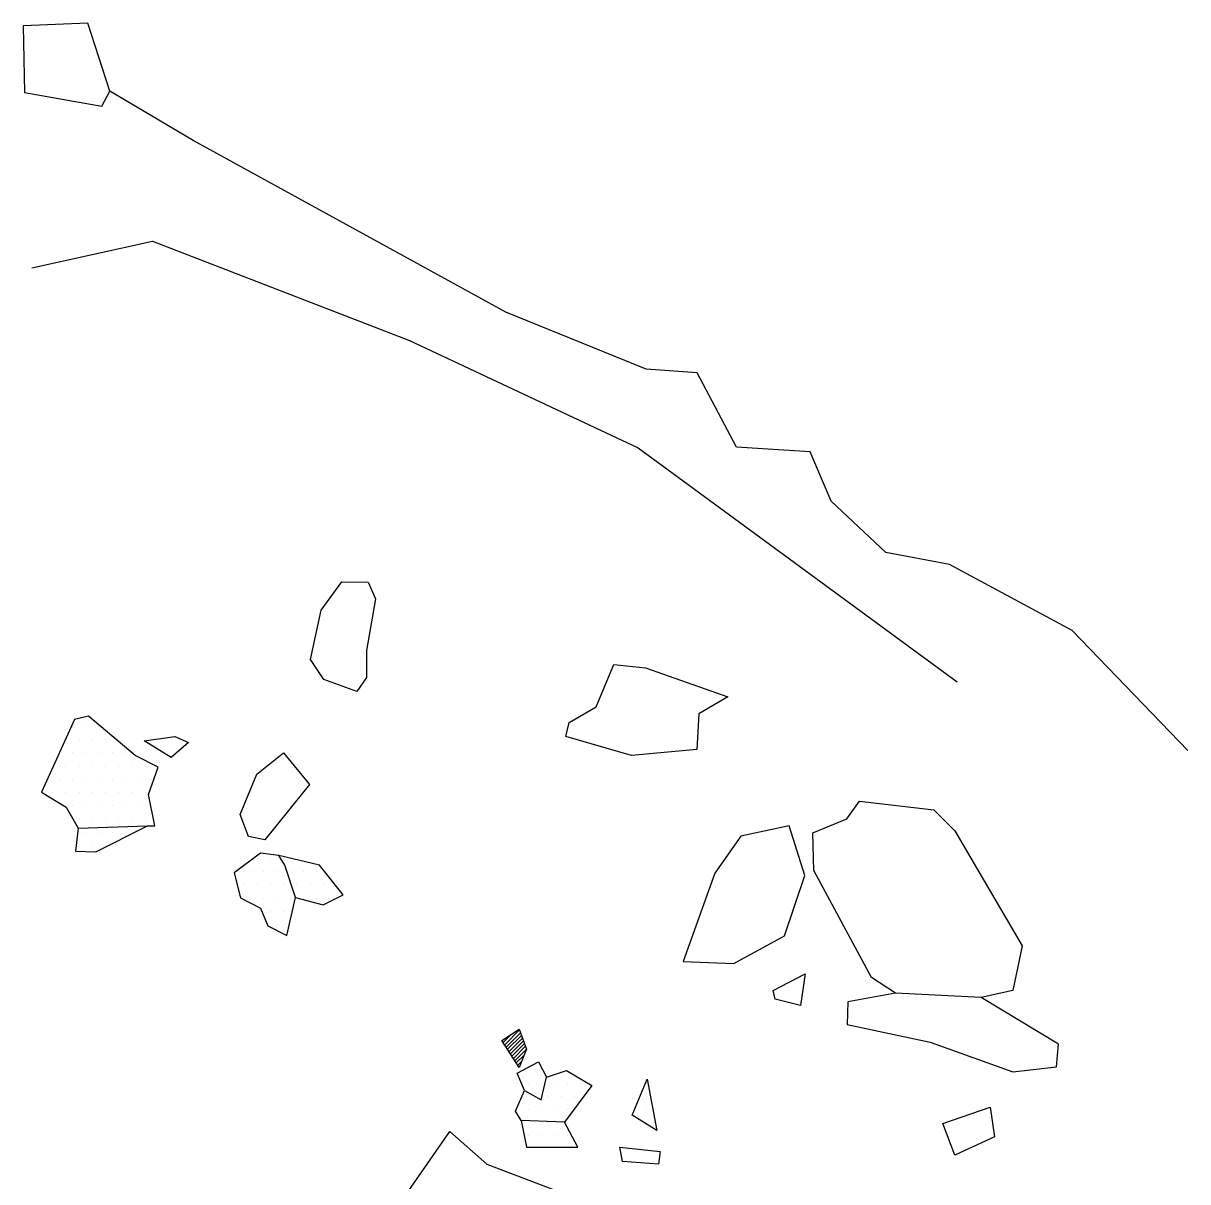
# Model space of a CAD drawing. Header units: metres. Extents: x -4.61 to -3.43, y -16.7 to -13.5.
# Drawn here: x -4.603 to -3.5, y -14.593 to -13.497 of the extents above; entities that cross this region are included whole.
import ezdxf

# ---------------------------------------------------------------- set-up
doc = ezdxf.new("R2010")
doc.units = ezdxf.units.M
doc.header["$LTSCALE"] = 25
doc.header["$MEASUREMENT"] = 0
doc.layers.get('0').update_dxf_attribs({"linetype": 'CONTINUOUS'})
for name, color, linetype in [('BEFUND', 1, 'CONTINUOUS'), ('KNOCHEN', 2, 'CONTINUOUS'), ('KNOCHENSCHRAFF', 2, 'CONTINUOUS'), ('STEINE', 4, 'CONTINUOUS'), ('STEINESCHRAFF', 4, 'CONTINUOUS')]:
    doc.layers.add(name, color=color, linetype=linetype)

# ---------------------------------------------------------------- blocks, each defined once
blk = doc.blocks.new('*X2')
at = {"color": 0}
for p, q in [((-414.85, -1446.16), (-414.07, -1445.39)), ((-414.71, -1446.38), (-413.31, -1444.98)), ((-414.57, -1446.6), (-413.21, -1445.24)), ((-414.43, -1446.81), (-413.12, -1445.49)), ((-414.3, -1447.03), (-413.02, -1445.75)), ((-414.16, -1447.24), (-412.92, -1446.01)), ((-414.02, -1447.46), (-412.83, -1446.26)), ((-413.88, -1447.67), (-412.73, -1446.52)), ((-413.74, -1447.89), (-412.63, -1446.78)), ((-413.61, -1448.1), (-412.86, -1447.36)), ((-413.47, -1448.32), (-413.11, -1447.96)), ((-393.24, -1462.38), (-392.67, -1461.81)), ((-393.23, -1461.67), (-393.1, -1461.54)), ((-393.23, -1462.02), (-392.88, -1461.68)), ((-393.27, -1464.53), (-391.54, -1462.81)), ((-393.26, -1463.82), (-391.8, -1462.36)), ((-393.26, -1464.18), (-391.59, -1462.5)), ((-393.25, -1463.1), (-392.23, -1462.09)), ((-393.25, -1463.46), (-392.02, -1462.23)), ((-393.24, -1462.74), (-392.45, -1461.95)), ((-393.28, -1465.25), (-391.54, -1463.52)), ((-393.28, -1465.61), (-391.54, -1463.87)), ((-393.27, -1464.89), (-391.54, -1463.16)), ((-390.95, -1465.04), (-389.93, -1464.02)), ((-390.78, -1464.53), (-390.11, -1463.86)), ((-390.62, -1464.01), (-390.3, -1463.69)), ((-393.3, -1466.69), (-391.54, -1464.93)), ((-393.29, -1465.97), (-391.54, -1464.22)), ((-393.29, -1466.33), (-391.54, -1464.58)), ((-391.06, -1465.51), (-389.74, -1464.18)), ((-390.92, -1465.73), (-389.55, -1464.35)), ((-390.78, -1465.94), (-389.36, -1464.51)), ((-393.31, -1467.4), (-391.54, -1465.64)), ((-393.31, -1467.76), (-391.54, -1465.99)), ((-393.3, -1467.04), (-391.54, -1465.29)), ((-390.64, -1466.15), (-390.19, -1465.7)), ((-393.32, -1468.12), (-391.54, -1466.35)), ((-393.32, -1468.48), (-391.54, -1466.7)), ((-393.19, -1468.7), (-391.54, -1467.05)), ((-392.7, -1468.56), (-391.54, -1467.41)), ((-392.2, -1468.42), (-391.54, -1467.76)), ((-391.71, -1468.28), (-391.54, -1468.11)), ((-458.62, -1477.21), (-450.81, -1469.4)), ((-458.47, -1477.41), (-450.53, -1469.47)), ((-458.32, -1477.61), (-450.25, -1469.55)), ((-458.17, -1477.82), (-449.97, -1469.62)), ((-454.5, -1472.73), (-451.09, -1469.32)), ((-451.51, -1469.39), (-451.37, -1469.25)), ((-458.02, -1478.02), (-449.7, -1469.7)), ((-457.87, -1478.22), (-449.42, -1469.77)), ((-457.72, -1478.43), (-449.14, -1469.85)), ((-457.57, -1478.63), (-451.49, -1472.55)), ((-457.42, -1478.84), (-454.65, -1476.07)), ((-458.77, -1477), (-458.3, -1476.54)), ((-457.27, -1479.04), (-454.89, -1476.66)), ((-457.12, -1479.24), (-455.13, -1477.25)), ((-456.97, -1479.45), (-455.37, -1477.84)), ((-456.82, -1479.65), (-455.61, -1478.44)), ((-456.67, -1479.85), (-455.84, -1479.03)), ((-456.52, -1480.06), (-455.93, -1479.47)), ((-456.37, -1480.26), (-456, -1479.89)), ((-456.22, -1480.46), (-456.07, -1480.31)), ((-446.76, -1488.33), (-445.99, -1487.56)), ((-446.73, -1488.66), (-445.73, -1487.65)), ((-446.58, -1487.8), (-446.24, -1487.46)), ((-446.5, -1488.77), (-445.48, -1487.75)), ((-446.26, -1488.89), (-445.22, -1487.85)), ((-446.03, -1489.01), (-444.97, -1487.95)), ((-445.79, -1489.13), (-444.72, -1488.05)), ((-445.56, -1489.25), (-444.46, -1488.15)), ((-445.32, -1489.36), (-444.21, -1488.25)), ((-445.09, -1489.48), (-443.95, -1488.35)), ((-444.85, -1489.6), (-443.7, -1488.45)), ((-444.61, -1489.72), (-443.45, -1488.55)), ((-444.38, -1489.84), (-443.19, -1488.65)), ((-444.14, -1489.95), (-442.94, -1488.75)), ((-443.91, -1490.07), (-443.07, -1489.23)), ((-443.67, -1490.19), (-443.21, -1489.73)), ((-443.44, -1490.31), (-443.36, -1490.23)), ((-407.38, -1516.83), (-406.84, -1516.29)), ((-407.35, -1517.15), (-406.61, -1516.42)), ((-407.13, -1517.29), (-406.39, -1516.55)), ((-407.1, -1516.19), (-407.06, -1516.16)), ((-406.91, -1517.42), (-406.16, -1516.68)), ((-406.69, -1517.56), (-405.94, -1516.8)), ((-406.48, -1517.69), (-405.72, -1516.93)), ((-406.26, -1517.83), (-405.49, -1517.06)), ((-406.04, -1517.96), (-405.27, -1517.19)), ((-405.82, -1518.1), (-405.04, -1517.32)), ((-405.6, -1518.23), (-404.82, -1517.45)), ((-405.38, -1518.37), (-404.59, -1517.58)), ((-405.17, -1518.5), (-404.37, -1517.71)), ((-404.95, -1518.64), (-404.14, -1517.84)), ((-404.73, -1518.78), (-404, -1518.05)), ((-404.51, -1518.91), (-404.14, -1518.54)), ((-404.29, -1519.05), (-404.27, -1519.02)), ((-434.58, -1522.11), (-433.92, -1521.45)), ((-434.51, -1521.68), (-434.15, -1521.33)), ((-434.44, -1521.26), (-434.39, -1521.21)), ((-433.11, -1521.35), (-433.04, -1521.28)), ((-433.04, -1521.63), (-432.85, -1521.44)), ((-434.79, -1523.38), (-433.73, -1522.32)), ((-434.72, -1522.96), (-433.72, -1521.96)), ((-434.65, -1522.53), (-433.71, -1521.6)), ((-432.97, -1521.92), (-432.65, -1521.6)), ((-432.9, -1522.2), (-432.46, -1521.76)), ((-432.83, -1522.48), (-432.26, -1521.91)), ((-432.76, -1522.76), (-432.07, -1522.07)), ((-432.69, -1523.05), (-431.87, -1522.23)), ((-432.62, -1523.33), (-431.68, -1522.39)), ((-432.55, -1523.61), (-431.48, -1522.55)), ((-419.43, -1526.06), (-415.66, -1522.28)), ((-419.32, -1526.29), (-415.49, -1522.47)), ((-434.95, -1524.61), (-433.75, -1523.4)), ((-434.93, -1524.23), (-433.74, -1523.04)), ((-434.86, -1523.81), (-433.73, -1522.68)), ((-432.48, -1523.9), (-431.28, -1522.7)), ((-432.41, -1524.18), (-431.09, -1522.86)), ((-432.34, -1524.46), (-430.98, -1523.11)), ((-432.26, -1524.74), (-430.93, -1523.41)), ((-419.55, -1525.82), (-416.92, -1523.18)), ((-418.9, -1526.23), (-415.35, -1522.68)), ((-418.01, -1525.7), (-415.21, -1522.89)), ((-417.13, -1525.17), (-415.06, -1523.1)), ((-416.25, -1524.64), (-414.92, -1523.31)), ((-415.36, -1524.11), (-414.78, -1523.52)), ((-434.82, -1524.83), (-433.76, -1523.76)), ((-434.69, -1525.05), (-433.76, -1524.12)), ((-434.55, -1525.27), (-433.65, -1524.36)), ((-434.42, -1525.49), (-433.51, -1524.58)), ((-432.19, -1525.03), (-430.88, -1523.71)), ((-432.12, -1525.31), (-430.82, -1524.01)), ((-432.05, -1525.59), (-430.77, -1524.31)), ((-431.98, -1525.88), (-430.72, -1524.61)), ((-419.66, -1525.58), (-418.18, -1524.09)), ((-434.29, -1525.71), (-433.37, -1524.79)), ((-434.16, -1525.93), (-433.23, -1525)), ((-434.02, -1526.15), (-433.09, -1525.22)), ((-433.89, -1526.37), (-432.95, -1525.43)), ((-433.76, -1526.59), (-432.81, -1525.64)), ((-433.62, -1526.81), (-432.67, -1525.86)), ((-431.91, -1526.16), (-430.67, -1524.91)), ((-431.84, -1526.44), (-430.61, -1525.21)), ((-431.77, -1526.72), (-430.56, -1525.52)), ((-431.7, -1527.01), (-430.51, -1525.82)), ((-419.78, -1525.34), (-419.44, -1525)), ((-433.49, -1527.03), (-432.53, -1526.07)), ((-433.36, -1527.25), (-432.39, -1526.28)), ((-433.22, -1527.47), (-432.25, -1526.5)), ((-431.63, -1527.29), (-430.45, -1526.12)), ((-431.19, -1527.2), (-430.4, -1526.42)), ((-430.73, -1527.1), (-430.35, -1526.72)), ((-419.4, -1527.78), (-419.33, -1527.72)), ((-419.2, -1527.94), (-419.05, -1527.79)), ((-419, -1528.09), (-418.77, -1527.86)), ((-418.8, -1528.25), (-418.48, -1527.93)), ((-418.6, -1528.4), (-418.2, -1528.01)), ((-418.4, -1528.56), (-417.92, -1528.08)), ((-418, -1528.87), (-416.34, -1527.2)), ((-417.8, -1529.02), (-416.23, -1527.45)), ((-417.61, -1529.18), (-416.13, -1527.7)), ((-417.41, -1529.33), (-416.03, -1527.96)), ((-418.2, -1528.71), (-417.64, -1528.15)), ((-417.06, -1529.34), (-415.93, -1528.21)), ((-416.36, -1528.99), (-415.83, -1528.46)), ((-416.4, -1531.86), (-415.83, -1531.29)), ((-416.29, -1532.11), (-415.61, -1531.42)), ((-416.19, -1532.36), (-415.47, -1531.64)), ((-416.09, -1532.61), (-415.33, -1531.85)), ((-415.98, -1532.86), (-415.19, -1532.07)), ((-415.88, -1533.11), (-415.05, -1532.28)), ((-415.72, -1533.3), (-414.91, -1532.5)), ((-415.52, -1533.45), (-414.77, -1532.71)), ((-415.32, -1533.61), (-414.64, -1532.93)), ((-415.12, -1533.76), (-414.43, -1533.07)), ((-414.91, -1533.91), (-414.21, -1533.2)), ((-414.71, -1534.06), (-413.99, -1533.34)), ((-414.51, -1534.22), (-413.76, -1533.47)), ((-400.2, -1532.98), (-400.17, -1532.95)), ((-400.11, -1533.25), (-399.76, -1532.9)), ((-400.02, -1533.52), (-399.36, -1532.85)), ((-399.94, -1533.78), (-398.98, -1532.82)), ((-399.85, -1534.05), (-398.89, -1533.09)), ((-399.77, -1534.32), (-398.81, -1533.36)), ((-414.31, -1534.37), (-413.54, -1533.6)), ((-399.68, -1534.59), (-398.72, -1533.63)), ((-399.59, -1534.85), (-398.63, -1533.89)), ((-399.51, -1535.12), (-398.55, -1534.16)), ((-399.42, -1535.39), (-398.46, -1534.43)), ((-399.34, -1535.66), (-398.38, -1534.7)), ((-398.68, -1535.35), (-398.29, -1534.97)), ((-411.78, -1538.91), (-409.6, -1536.73)), ((-411.7, -1538.47), (-409.88, -1536.65)), ((-411.62, -1538.04), (-410.16, -1536.58)), ((-411.55, -1537.61), (-410.43, -1536.5)), ((-411.47, -1537.18), (-410.71, -1536.43)), ((-411.39, -1536.75), (-410.99, -1536.35)), ((-411.32, -1536.32), (-411.27, -1536.28)), ((-398.08, -1536.88), (-397.5, -1536.29)), ((-397.92, -1537.07), (-397.16, -1536.31)), ((-397.76, -1537.26), (-397.05, -1536.55)), ((-397.6, -1537.45), (-396.93, -1536.79)), ((-411.71, -1539.19), (-409.47, -1536.95)), ((-411.51, -1539.34), (-409.6, -1537.43)), ((-411.3, -1539.49), (-409.73, -1537.92)), ((-397.43, -1537.64), (-396.82, -1537.03)), ((-397.27, -1537.83), (-396.71, -1537.27)), ((-397.11, -1538.03), (-396.59, -1537.51)), ((-396.68, -1537.95), (-396.48, -1537.75)), ((-411.1, -1539.64), (-409.86, -1538.4)), ((-410.89, -1539.79), (-409.99, -1538.88)), ((-410.69, -1539.94), (-410.12, -1539.37)), ((-410.48, -1540.08), (-410.25, -1539.85))]:
    blk.add_line(p, q, dxfattribs=at)
blk = doc.blocks.new('*X8')
at = {"color": 0}
for p, q in [((-455.625, -1416.25), (-455.625, -1416.25)), ((-454.375, -1416.25), (-454.375, -1416.25)), ((-453.125, -1416.25), (-453.125, -1416.25)), ((-456.25, -1417.5), (-456.25, -1417.5)), ((-455, -1417.5), (-455, -1417.5)), ((-453.75, -1417.5), (-453.75, -1417.5)), ((-452.5, -1417.5), (-452.5, -1417.5)), ((-447.5, -1417.5), (-447.5, -1417.5)), ((-446.25, -1417.5), (-446.25, -1417.5)), ((-456.875, -1418.75), (-456.875, -1418.75)), ((-455.625, -1418.75), (-455.625, -1418.75)), ((-454.375, -1418.75), (-454.375, -1418.75)), ((-453.125, -1418.75), (-453.125, -1418.75)), ((-451.875, -1418.75), (-451.875, -1418.75)), ((-450.625, -1418.75), (-450.625, -1418.75)), ((-446.875, -1418.75), (-446.875, -1418.75)), ((-456.25, -1420), (-456.25, -1420)), ((-455, -1420), (-455, -1420)), ((-453.75, -1420), (-453.75, -1420)), ((-452.5, -1420), (-452.5, -1420)), ((-451.25, -1420), (-451.25, -1420)), ((-450, -1420), (-450, -1420)), ((-448.75, -1420), (-448.75, -1420)), ((-456.875, -1421.25), (-456.875, -1421.25)), ((-455.625, -1421.25), (-455.625, -1421.25)), ((-454.375, -1421.25), (-454.375, -1421.25)), ((-453.125, -1421.25), (-453.125, -1421.25)), ((-451.875, -1421.25), (-451.875, -1421.25)), ((-450.625, -1421.25), (-450.625, -1421.25)), ((-449.375, -1421.25), (-449.375, -1421.25)), ((-448.125, -1421.25), (-448.125, -1421.25)), ((-457.5, -1422.5), (-457.5, -1422.5)), ((-456.25, -1422.5), (-456.25, -1422.5)), ((-455, -1422.5), (-455, -1422.5)), ((-453.75, -1422.5), (-453.75, -1422.5)), ((-452.5, -1422.5), (-452.5, -1422.5)), ((-451.25, -1422.5), (-451.25, -1422.5)), ((-450, -1422.5), (-450, -1422.5)), ((-448.75, -1422.5), (-448.75, -1422.5)), ((-455.625, -1423.75), (-455.625, -1423.75)), ((-454.375, -1423.75), (-454.375, -1423.75)), ((-453.125, -1423.75), (-453.125, -1423.75)), ((-451.875, -1423.75), (-451.875, -1423.75)), ((-450.625, -1423.75), (-450.625, -1423.75)), ((-449.375, -1423.75), (-449.375, -1423.75)), ((-455, -1425), (-455, -1425)), ((-453.75, -1425), (-453.75, -1425)), ((-452.5, -1425), (-452.5, -1425)), ((-451.25, -1425), (-451.25, -1425)), ((-450, -1425), (-450, -1425)), ((-448.75, -1425), (-448.75, -1425)), ((-454.375, -1426.25), (-454.375, -1426.25)), ((-453.125, -1426.25), (-453.125, -1426.25)), ((-451.875, -1426.25), (-451.875, -1426.25)), ((-450.625, -1426.25), (-450.625, -1426.25)), ((-455, -1427.5), (-455, -1427.5)), ((-453.75, -1427.5), (-453.75, -1427.5)), ((-452.5, -1427.5), (-452.5, -1427.5)), ((-438.125, -1428.75), (-438.125, -1428.75)), ((-436.875, -1428.75), (-436.875, -1428.75)), ((-435.625, -1428.75), (-435.625, -1428.75)), ((-440, -1430), (-440, -1430)), ((-438.75, -1430), (-438.75, -1430)), ((-437.5, -1430), (-437.5, -1430)), ((-436.25, -1430), (-436.25, -1430)), ((-435, -1430), (-435, -1430)), ((-433.75, -1430), (-433.75, -1430)), ((-432.5, -1430), (-432.5, -1430)), ((-439.375, -1431.25), (-439.375, -1431.25)), ((-438.125, -1431.25), (-438.125, -1431.25)), ((-436.875, -1431.25), (-436.875, -1431.25)), ((-435.625, -1431.25), (-435.625, -1431.25)), ((-434.375, -1431.25), (-434.375, -1431.25)), ((-433.125, -1431.25), (-433.125, -1431.25)), ((-431.875, -1431.25), (-431.875, -1431.25)), ((-438.75, -1432.5), (-438.75, -1432.5)), ((-437.5, -1432.5), (-437.5, -1432.5)), ((-436.25, -1432.5), (-436.25, -1432.5)), ((-435, -1432.5), (-435, -1432.5)), ((-433.75, -1432.5), (-433.75, -1432.5)), ((-432.5, -1432.5), (-432.5, -1432.5)), ((-431.25, -1432.5), (-431.25, -1432.5)), ((-436.875, -1433.75), (-436.875, -1433.75)), ((-435.625, -1433.75), (-435.625, -1433.75)), ((-436.25, -1435), (-436.25, -1435)), ((-411.875, -1448.75), (-411.875, -1448.75)), ((-412.5, -1450), (-412.5, -1450)), ((-411.25, -1450), (-411.25, -1450)), ((-410, -1450), (-410, -1450)), ((-408.75, -1450), (-408.75, -1450)), ((-407.5, -1450), (-407.5, -1450)), ((-401.25, -1450), (-401.25, -1450)), ((-411.875, -1451.25), (-411.875, -1451.25)), ((-410.625, -1451.25), (-410.625, -1451.25)), ((-409.375, -1451.25), (-409.375, -1451.25)), ((-408.125, -1451.25), (-408.125, -1451.25)), ((-401.875, -1451.25), (-401.875, -1451.25)), ((-412.5, -1452.5), (-412.5, -1452.5)), ((-411.25, -1452.5), (-411.25, -1452.5)), ((-410, -1452.5), (-410, -1452.5)), ((-408.75, -1452.5), (-408.75, -1452.5)), ((-401.25, -1452.5), (-401.25, -1452.5)), ((-411.875, -1453.75), (-411.875, -1453.75)), ((-410.625, -1453.75), (-410.625, -1453.75)), ((-409.375, -1453.75), (-409.375, -1453.75)), ((-400.625, -1453.75), (-400.625, -1453.75)), ((-412.5, -1455), (-412.5, -1455)), ((-411.25, -1455), (-411.25, -1455)), ((-410, -1455), (-410, -1455)), ((-408.75, -1455), (-408.75, -1455)), ((-403.125, -1456.25), (-403.125, -1456.25)), ((-402.5, -1457.5), (-402.5, -1457.5)), ((-401.25, -1457.5), (-401.25, -1457.5))]:
    blk.add_line(p, q, dxfattribs=at)

msp = doc.modelspace()

# ---------------------------------------------------------------- linework, layer by layer
at = {"layer": 'BEFUND'}
for points in [[(-3.5004, -14.1853), (-3.6099, -14.0717), (-3.726, -14.0091), (-3.7861, -13.9979), (-3.838, -13.949), (-3.838, -13.949), (-3.8579, -13.9026), (-3.9276, -13.8981), (-3.9648, -13.8278), (-4.0132, -13.8242), (-4.1461, -13.7702), (-4.442, -13.6078), (-4.5209, -13.5609)], [(-4.5948, -13.7284), (-4.4807, -13.703), (-4.2373, -13.7972), (-4.0208, -13.8986), (-3.7188, -14.1201)]]:
    msp.add_lwpolyline(points, dxfattribs=at)
at = {"layer": 'KNOCHEN'}
msp.add_lwpolyline([(-4.1334, -14.4852), (-4.1497, -14.4598), (-4.1334, -14.4491), (-4.1263, -14.4679), (-4.1334, -14.4852)], dxfattribs=at)
at = {"layer": 'STEINE'}
for points in [[(-4.6019, -13.5624), (-4.5285, -13.5752), (-4.5209, -13.5609), (-4.5418, -13.4967), (-4.6029, -13.4993), (-4.6019, -13.5624)], [(-4.2872, -14.1292), (-4.3182, -14.118), (-4.331, -14.0992), (-4.3208, -14.0523), (-4.3014, -14.0254), (-4.2765, -14.0259), (-4.2694, -14.0417), (-4.278, -14.0905), (-4.278, -14.116), (-4.2872, -14.1292)], [(-3.9653, -14.1843), (-4.0269, -14.1899), (-4.0891, -14.172), (-4.086, -14.1588), (-4.0606, -14.144), (-4.0438, -14.1038), (-4.0137, -14.1068), (-3.9358, -14.1343), (-3.9633, -14.1506), (-3.9653, -14.1843)], [(-4.4782, -14.2566), (-4.4843, -14.227), (-4.4751, -14.201), (-4.497, -14.1898), (-4.5413, -14.1527), (-4.5545, -14.1557), (-4.5856, -14.2245), (-4.5622, -14.2387), (-4.551, -14.2586), (-4.4853, -14.2566), (-4.4782, -14.2566)], [(-4.4883, -14.1761), (-4.4593, -14.172), (-4.4466, -14.1776), (-4.4629, -14.1919), (-4.4883, -14.1761)], [(-4.3743, -14.2698), (-4.3895, -14.2667), (-4.3977, -14.2459), (-4.3819, -14.2077), (-4.3564, -14.1873), (-4.332, -14.2173), (-4.3743, -14.2698)], [(-3.7769, -14.415), (-3.7998, -14.4002), (-3.8543, -14.2988), (-3.8553, -14.2632), (-3.8232, -14.25), (-3.811, -14.2331), (-3.7407, -14.2413), (-3.7209, -14.2612), (-3.6572, -14.3701), (-3.6659, -14.4124), (-3.6959, -14.419)], [(-4.551, -14.2586), (-4.5535, -14.2805), (-4.5342, -14.281), (-4.4853, -14.2566)], [(-3.948, -14.3014), (-3.9781, -14.3849), (-3.9302, -14.3869), (-3.8823, -14.3605), (-3.863, -14.3034), (-3.8777, -14.2566), (-3.9236, -14.2662), (-3.948, -14.3014)], [(-4.3452, -14.3243), (-4.3554, -14.2937), (-4.361, -14.2846), (-4.3783, -14.2825), (-4.4033, -14.3009), (-4.3972, -14.3248), (-4.3783, -14.3345), (-4.3712, -14.3513), (-4.3534, -14.3604), (-4.3452, -14.3243)], [(-4.3452, -14.3243), (-4.3188, -14.3314), (-4.2999, -14.3217), (-4.3223, -14.2937), (-4.361, -14.2846)], [(-3.893, -14.4124), (-3.8625, -14.3966), (-3.8671, -14.4267), (-3.891, -14.4206), (-3.893, -14.4124)], [(-3.6959, -14.419), (-3.7769, -14.415), (-3.8222, -14.4231), (-3.8227, -14.4445), (-3.7443, -14.4613), (-3.6659, -14.4893), (-3.6246, -14.4847), (-3.6226, -14.4633), (-3.6959, -14.419)], [(-4.1283, -14.5071), (-4.1354, -14.4908), (-4.1151, -14.4801), (-4.1074, -14.4944)], [(-4.1314, -14.5356), (-4.137, -14.5265), (-4.1283, -14.5071), (-4.1125, -14.5158), (-4.1074, -14.4944), (-4.0886, -14.4883), (-4.0646, -14.5025), (-4.0906, -14.5372), (-4.1314, -14.5356)], [(-4.0265, -14.5305), (-4.0122, -14.4964), (-4.003, -14.5448), (-4.0265, -14.5305)], [(-3.7209, -14.5682), (-3.7321, -14.5382), (-3.6873, -14.5229), (-3.6832, -14.5509), (-3.7209, -14.5682)], [(-4.1314, -14.5356), (-4.1263, -14.5606), (-4.0779, -14.5606), (-4.0906, -14.5372)], [(-4.0759, -14.7948), (-4.1181, -14.7775), (-4.2673, -14.6441), (-4.1991, -14.5458), (-4.164, -14.5769), (-4.0952, -14.6029), (-4.0407, -14.6533), (-3.9837, -14.6869), (-3.9236, -14.7017), (-3.921, -14.721), (-3.9521, -14.7775)], [(-4.0356, -14.5743), (-4.0382, -14.5606), (-4, -14.5647), (-4.0015, -14.5769), (-4.0356, -14.5743)]]:
    msp.add_lwpolyline(points, dxfattribs=at)

# ---------------------------------------------------------------- block references
at = {"layer": 'KNOCHENSCHRAFF', "xscale": 0.01, "yscale": 0.01, "zscale": 0.01}
msp.add_blockref('*X2', (0, 0), dxfattribs=at)
at = {"layer": 'STEINESCHRAFF', "xscale": 0.01, "yscale": 0.01, "zscale": 0.01}
msp.add_blockref('*X8', (0, 0), dxfattribs=at)

doc.saveas('drawing.dxf')
